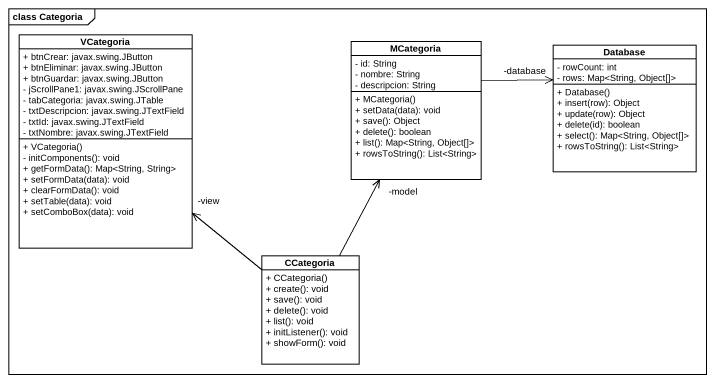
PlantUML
@startuml
mainframe class Categoria
hide circle
hide empty members
skinparam classAttributeIconSize 0
class VCategoria {
  + btnCrear: javax.swing.JButton
  + btnEliminar: javax.swing.JButton
  + btnGuardar: javax.swing.JButton
  - jScrollPane1: javax.swing.JScrollPane
  - tabCategoria: javax.swing.JTable
  - txtDescripcion: javax.swing.JTextField
  - txtId: javax.swing.JTextField
  - txtNombre: javax.swing.JTextField
  + VCategoria()
  - initComponents(): void
  + getFormData(): Map<String, String>
  + setFormData(data): void
  + clearFormData(): void
  + setTable(data): void
  + setComboBox(data): void
}
class MCategoria {
  - id: String
  - nombre: String
  - descripcion: String
  + MCategoria()
  + setData(data): void
  + save(): Object
  + delete(): boolean
  + list(): Map<String, Object[]>
  + rowsToString(): List<String>
}
class "Database" as Database_ {
  - rowCount: int
  - rows: Map<String, Object[]>
  + Database()
  + insert(row): Object
  + update(row): Object
  + delete(id): boolean
  + select(): Map<String, Object[]>
  + rowsToString(): List<String>
}
class CCategoria {
  + CCategoria()
  + create(): void
  + save(): void
  + delete(): void
  + list(): void
  + initListener(): void
  + showForm(): void
}
MCategoria -right-> "-database" Database_
CCategoria -up-> "-view" VCategoria
CCategoria -up-> "-model" MCategoria
@enduml
